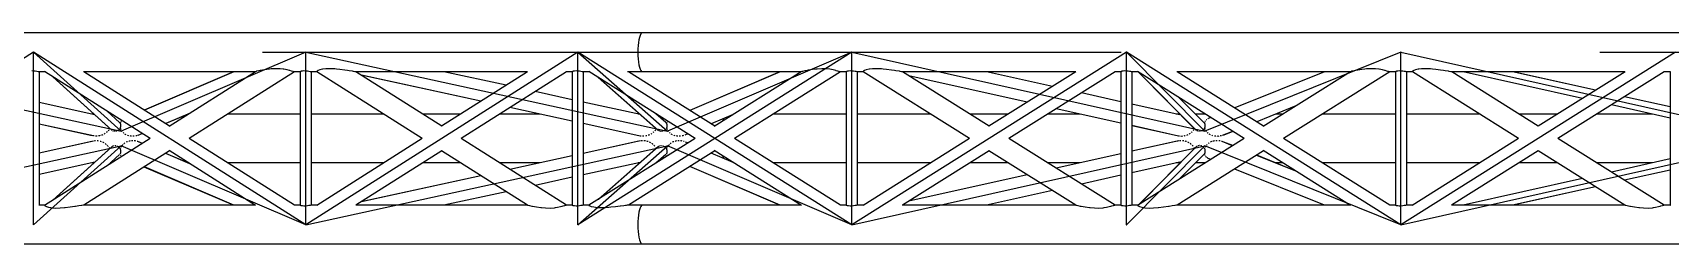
# Model space of a CAD drawing. Header units: millimetres. Extents: x 150209.93 to 150215.05, y 136675.65 to 136679.93.
# Drawn here: x 150210.3158 to 150210.6578, y 136677.7728 to 136677.8169 of the extents above; entities that cross this region are included whole.
import ezdxf

# ---------------------------------------------------------------- set-up
doc = ezdxf.new("R2010")
doc.units = ezdxf.units.MM
doc.header["$LTSCALE"] = 0.25
doc.linetypes.add('CENTER', pattern=[50.8, 31.75, -6.35, 6.35, -6.35])
doc.linetypes.add('XKITLINE00', pattern=[0])

# ---------------------------------------------------------------- blocks, each defined once
blk = doc.blocks.new('çatıı')
at = {"color": 8, "linetype": 'XKITLINE00'}
for p, q in [((7574.7, 10930.6), (6202.7, 10930.6)), ((7573, 10929.4), (7572.3, 10927.9)), ((7573, 10929.4), (7572.3, 10927.9)), ((7573.8, 10930.3), (7573, 10929.4)), ((7573.8, 10930.3), (7573, 10929.4)), ((7574.7, 10930.6), (7573.8, 10930.3)), ((7574.7, 10930.6), (7573.8, 10930.3)), ((9008.6, 10930.6), (7574.7, 10930.6)), ((7570, 10913.8), (7569.9, 10910.3)), ((7570.2, 10917.2), (7570, 10913.8)), ((7570.5, 10920.4), (7570.2, 10917.2)), ((7571, 10923.3), (7570.5, 10920.4)), ((7571.6, 10925.8), (7571, 10923.3)), ((7572.3, 10927.9), (7571.6, 10925.8)), ((7572.3, 10927.9), (7571.6, 10925.8)), ((7569.9, 10910.3), (7570, 10906.7)), ((7570, 10906.7), (7570.2, 10903.3)), ((7570.2, 10903.3), (7570.5, 10900.1)), ((7570.5, 10900.1), (7571, 10897.2)), ((7571, 10897.2), (7571.6, 10894.7)), ((7571.6, 10894.7), (7572.3, 10892.7)), ((7571.6, 10894.7), (7572.3, 10892.7)), ((6938.8, 10890.7), (6937.1, 10890.8)), ((6940.6, 10890.5), (6938.8, 10890.7)), ((6942.2, 10890.2), (6940.6, 10890.5)), ((6943.4, 10890), (6942.2, 10890.2)), ((6944.2, 10889.9), (6943.4, 10890)), ((6944.3, 10889.9), (6944.2, 10889.9)), ((6944.5, 10890), (6944.3, 10889.9)), ((6950.4, 10890), (6944.3, 10890)), ((6944.5, 10890), (6944.5, 10750.6)), ((6944.5, 10890), (6944.5, 10750.6)), ((7060.4, 10820.3), (6950.2, 10890.1)), ((7020.6, 10828.9), (6958.5, 10884.8)), ((7020.9, 10828.6), (6958.8, 10884.7)), ((7170.5, 10890), (6991, 10890)), ((7080.9, 10833.2), (6991.3, 10890)), ((7147.7, 10890), (7054.4, 10850)), ((7147.9, 10890), (7054.5, 10850)), ((7170.6, 10890), (7080.3, 10832.9)), ((7211.4, 10890), (7101.4, 10820.3)), ((7171.3, 10890.2), (7170.6, 10890)), ((7171.7, 10890.4), (7171.3, 10890.2)), ((7174.2, 10890.9), (7171.7, 10890.4)), ((7175.4, 10891.1), (7174.2, 10890.9)), ((7177.9, 10891.7), (7175.4, 10891.1)), ((7182.3, 10892.3), (7177.9, 10891.7)), ((7185.3, 10892.6), (7182.3, 10892.3)), ((7187, 10892.8), (7185.3, 10892.6)), ((7191.8, 10893.1), (7187, 10892.8)), ((7196.2, 10893), (7191.8, 10893.1)), ((7199.6, 10892.6), (7196.2, 10893)), ((7200.1, 10892.6), (7199.6, 10892.6)), ((7203.5, 10892), (7200.1, 10892.6)), ((7206.1, 10891.3), (7203.5, 10892)), ((7206.4, 10891.1), (7206.1, 10891.3)), ((7208.3, 10890.7), (7206.4, 10891.1)), ((7209.4, 10890.2), (7208.3, 10890.7)), ((7209.8, 10890.1), (7209.4, 10890.2)), ((7210.9, 10889.9), (7209.8, 10890.1)), ((7217.3, 10890), (7210.7, 10890)), ((7211.3, 10890), (7210.9, 10889.9)), ((7210.9, 10889.9), (7210.9, 10889.9)), ((7217.6, 10890.2), (7217.3, 10890)), ((7217.3, 10890.1), (7217.3, 10750.4)), ((7217.3, 10890), (7217.3, 10750.5)), ((7217.8, 10890.2), (7217.6, 10890.2)), ((7218.4, 10890.4), (7217.8, 10890.2)), ((7219.6, 10890.7), (7218.4, 10890.4)), ((7221.2, 10890.8), (7219.6, 10890.7)), ((7223, 10890.7), (7221.2, 10890.8)), ((7224.7, 10890.5), (7223, 10890.7)), ((7226.3, 10890.2), (7224.7, 10890.5)), ((7227.6, 10890), (7226.3, 10890.2)), ((7228.4, 10889.9), (7227.6, 10890)), ((7228.6, 10890), (7228.4, 10889.9)), ((7234.7, 10890), (7228.4, 10890)), ((7228.4, 10889.9), (7228.4, 10889.9)), ((7228.7, 10890), (7228.7, 10750.6)), ((7228.7, 10890), (7228.7, 10750.6)), ((7234.7, 10890.2), (7234.5, 10890.1)), ((7234.7, 10889.9), (7234.5, 10890.1)), ((7234.8, 10890.7), (7234.7, 10890.2)), ((7344.7, 10820.3), (7234.7, 10889.9)), ((7235.9, 10891.1), (7234.8, 10890.7)), ((7237.7, 10892), (7235.9, 10891.3)), ((7235.9, 10891.3), (7235.9, 10891.1)), ((7240.5, 10892.6), (7237.7, 10892)), ((7240.9, 10892.6), (7240.5, 10892.6)), ((7243.9, 10893), (7240.9, 10892.6)), ((7248.3, 10893.1), (7243.9, 10893)), ((7253.3, 10892.8), (7248.3, 10893.1)), ((7255.2, 10892.6), (7253.3, 10892.8)), ((7258.5, 10892.3), (7255.2, 10892.6)), ((7263.7, 10891.7), (7258.5, 10892.3)), ((7266.8, 10891.1), (7263.7, 10891.7)), ((7268.3, 10890.9), (7266.8, 10891.1)), ((7272, 10890.4), (7268.3, 10890.9)), ((7272.8, 10890.2), (7272, 10890.4)), ((7274.4, 10890), (7272.8, 10890.2)), ((7275.3, 10889.9), (7274.4, 10890)), ((7454.7, 10890), (7274.8, 10890)), ((7275.5, 10889.9), (7275.3, 10889.9)), ((7275.5, 10889.9), (7275.4, 10890)), ((7365.1, 10833.2), (7275.5, 10889.9)), ((7406, 10859.1), (7281, 10886.4)), ((7406, 10859.1), (7281.1, 10886.4)), ((7454.8, 10890), (7364.8, 10833)), ((7432.3, 10875.8), (7367.3, 10890)), ((7495.5, 10890), (7385.4, 10820.3)), ((7501.4, 10890), (7495.2, 10890)), ((7501.7, 10890.2), (7501.4, 10890)), ((7501.4, 10890.1), (7501.4, 10750.4)), ((7501.4, 10890), (7501.4, 10750.5)), ((7502, 10890.2), (7501.7, 10890.2)), ((7502.5, 10890.4), (7502, 10890.2)), ((7503.8, 10890.7), (7502.5, 10890.4)), ((7505.4, 10890.8), (7503.8, 10890.7)), ((7507.1, 10890.7), (7505.4, 10890.8)), ((7508.9, 10890.5), (7507.1, 10890.7)), ((7510.5, 10890.2), (7508.9, 10890.5)), ((7511.8, 10890), (7510.5, 10890.2)), ((7512.6, 10889.9), (7511.8, 10890)), ((7512.8, 10890), (7512.6, 10889.9)), ((7518.9, 10890), (7512.6, 10890)), ((7512.6, 10889.9), (7512.6, 10889.9)), ((7512.8, 10890), (7512.8, 10750.6)), ((7512.8, 10890), (7512.8, 10750.6)), ((7629.7, 10820.3), (7518.7, 10890.1)), ((7591.2, 10828.7), (7528.4, 10884)), ((7591.6, 10828.5), (7528.7, 10883.8)), ((7574.7, 10890), (7559.2, 10890)), ((7650.2, 10833.2), (7560, 10890)), ((7572.3, 10892.7), (7573, 10891.2)), ((7572.3, 10892.7), (7573, 10891.2)), ((7573, 10891.2), (7573.8, 10890.3)), ((7573, 10891.2), (7573.8, 10890.3)), ((7574.7, 10890), (7573.8, 10890.3)), ((7574.7, 10890), (7573.8, 10890.3)), ((7740.5, 10890), (7574.7, 10890)), ((7718.2, 10890), (7624.1, 10849.6)), ((7718.4, 10890), (7624.2, 10849.6)), ((7740.6, 10890), (7649.7, 10832.9)), ((7781.6, 10890), (7670.8, 10820.3)), ((7741.3, 10890.1), (7740.6, 10890)), ((7741.7, 10890.3), (7741.3, 10890.1)), ((7744.2, 10890.8), (7741.7, 10890.3)), ((7745.6, 10891), (7744.2, 10890.8)), ((7747.9, 10891.5), (7745.6, 10891)), ((7752.3, 10892.2), (7747.9, 10891.5)), ((7755.7, 10892.5), (7752.3, 10892.2)), ((7757.1, 10892.7), (7755.7, 10892.5)), ((7762, 10893), (7757.1, 10892.7)), ((7766.5, 10892.9), (7762, 10893)), ((7770.4, 10892.5), (7766.5, 10892.9)), ((7773.8, 10891.9), (7770.4, 10892.5)), ((7776.5, 10891.2), (7773.8, 10891.9)), ((7776.9, 10891), (7776.5, 10891.2)), ((7778.7, 10890.6), (7776.9, 10891)), ((7779.8, 10890.1), (7778.7, 10890.6)), ((7780.2, 10890.1), (7779.8, 10890.1)), ((7781.2, 10889.9), (7780.2, 10890.1)), ((7787.6, 10890), (7781, 10890)), ((7781.5, 10890), (7781.2, 10889.9)), ((7781.2, 10889.9), (7781.2, 10889.9)), ((7787.9, 10890.1), (7787.6, 10890)), ((7787.6, 10890.1), (7787.6, 10750.5)), ((7787.6, 10890), (7787.6, 10750.6)), ((7788.3, 10890.2), (7787.9, 10890.1)), ((7788.7, 10890.4), (7788.3, 10890.2)), ((7790, 10890.6), (7788.7, 10890.4)), ((7791.6, 10890.8), (7790, 10890.6)), ((7793.3, 10890.7), (7791.6, 10890.8)), ((7795.1, 10890.5), (7793.3, 10890.7)), ((7796.7, 10890.2), (7795.1, 10890.5)), ((7796.8, 10890.2), (7796.7, 10890.2)), ((7798, 10890.1), (7796.8, 10890.2)), ((7798.8, 10889.9), (7798, 10890.1)), ((7805.2, 10890), (7798.8, 10890)), ((7799, 10890), (7798.8, 10889.9)), ((7798.8, 10889.9), (7798.8, 10889.9)), ((7799, 10890), (7799, 10750.6)), ((7799, 10890), (7799, 10750.6)), ((7805.3, 10890.2), (7805.1, 10890.1)), ((7805.1, 10890.1), (7805.2, 10889.9)), ((7916.2, 10820.3), (7805.2, 10889.9)), ((7805.5, 10890.7), (7805.3, 10890.2)), ((7806.6, 10891.1), (7805.5, 10890.7)), ((7806.7, 10891.3), (7806.6, 10891.1)), ((7808.5, 10892), (7806.7, 10891.3)), ((7811.4, 10892.6), (7808.5, 10892)), ((7811.8, 10892.6), (7811.4, 10892.6)), ((7814.9, 10893), (7811.8, 10892.6)), ((7819.3, 10893.1), (7814.9, 10893)), ((7824.3, 10892.8), (7819.3, 10893.1)), ((7826.2, 10892.6), (7824.3, 10892.8)), ((7829.6, 10892.3), (7826.2, 10892.6)), ((7834.7, 10891.7), (7829.6, 10892.3)), ((7837.9, 10891.1), (7834.7, 10891.7)), ((7839.3, 10890.9), (7837.9, 10891.1)), ((7843, 10890.4), (7839.3, 10890.9)), ((7843.8, 10890.2), (7843, 10890.4)), ((7845.3, 10890), (7843.8, 10890.2)), ((7846.2, 10889.9), (7845.3, 10890)), ((8027.2, 10890), (7845.6, 10890)), ((7846.3, 10889.9), (7846.2, 10890)), ((7846.3, 10889.9), (7846.2, 10889.9)), ((7936.7, 10833.2), (7846.3, 10889.9)), ((7976.5, 10858.1), (7853, 10885.8)), ((7976.4, 10858.1), (7853, 10885.7)), ((8002.8, 10874.6), (7934.2, 10890)), ((8027.3, 10890), (7936.5, 10833)), ((8068.3, 10890), (7957.3, 10820.3)), ((8074.4, 10890), (8068.1, 10890)), ((8074.4, 10890.1), (8074.4, 10750.5)), ((8074.7, 10890.1), (8074.4, 10890)), ((8074.4, 10890), (8074.4, 10750.6)), ((8075.1, 10890.2), (8074.7, 10890.1)), ((8075.5, 10890.4), (8075.1, 10890.2)), ((8076.8, 10890.6), (8075.5, 10890.4)), ((8078.4, 10890.8), (8076.8, 10890.6)), ((8080.1, 10890.7), (8078.4, 10890.8)), ((8081.9, 10890.5), (8080.1, 10890.7)), ((8083.5, 10890.2), (8081.9, 10890.5)), ((8083.6, 10890.2), (8083.5, 10890.2)), ((8084.8, 10890.1), (8083.6, 10890.2)), ((8085.6, 10889.9), (8084.8, 10890.1)), ((8091.9, 10890), (8085.6, 10890)), ((8085.8, 10890), (8085.6, 10889.9)), ((8085.6, 10889.9), (8085.6, 10889.9)), ((8085.8, 10890), (8085.8, 10750.6)), ((8085.8, 10890), (8085.8, 10750.6)), ((8203, 10820.3), (8091.6, 10890.1)), ((8093, 10889.3), (8152.4, 10829.5)), ((8093.1, 10889.3), (8153.2, 10828.7)), ((8314, 10890), (8132.8, 10890)), ((8223.5, 10833.2), (8133.1, 10890)), ((8287.2, 10890), (8193.3, 10852.2)), ((8314.1, 10890), (8223, 10832.9)), ((8355.2, 10890), (8244.1, 10820.3)), ((8314.9, 10890.2), (8314.1, 10890)), ((8315.3, 10890.4), (8314.9, 10890.2)), ((8318, 10890.9), (8315.3, 10890.4)), ((8319.2, 10891.1), (8318, 10890.9)), ((8321.8, 10891.7), (8319.2, 10891.1)), ((8326.2, 10892.3), (8321.8, 10891.7)), ((8329.3, 10892.6), (8326.2, 10892.3)), ((8331, 10892.8), (8329.3, 10892.6)), ((8335.9, 10893.1), (8331, 10892.8)), ((8340.4, 10893), (8335.9, 10893.1)), ((8343.7, 10892.6), (8340.4, 10893)), ((8344.2, 10892.6), (8343.7, 10892.6)), ((8347.6, 10892), (8344.2, 10892.6)), ((8350.2, 10891.3), (8347.6, 10892)), ((8350.4, 10891.1), (8350.2, 10891.3)), ((8352.3, 10890.7), (8350.4, 10891.1)), ((8353.3, 10890.2), (8352.3, 10890.7)), ((8353.8, 10890.1), (8353.3, 10890.2)), ((8354.8, 10889.9), (8353.8, 10890.1)), ((8361.2, 10890), (8354.6, 10890)), ((8355.1, 10890), (8354.8, 10889.9)), ((8354.8, 10889.9), (8354.8, 10889.9)), ((8361.2, 10890.1), (8361.2, 10750.5)), ((8361.5, 10890.1), (8361.2, 10890)), ((8361.2, 10890), (8361.2, 10750.6)), ((8361.9, 10890.2), (8361.5, 10890.1)), ((8362.3, 10890.4), (8361.9, 10890.2)), ((8363.6, 10890.6), (8362.3, 10890.4)), ((8365.2, 10890.8), (8363.6, 10890.6)), ((8366.9, 10890.7), (8365.2, 10890.8)), ((8368.7, 10890.5), (8366.9, 10890.7)), ((8370.3, 10890.2), (8368.7, 10890.5)), ((8370.4, 10890.2), (8370.3, 10890.2)), ((8371.5, 10890.1), (8370.4, 10890.2)), ((8372.4, 10889.9), (8371.5, 10890.1)), ((8378.8, 10890), (8372.4, 10890)), ((8372.6, 10890), (8372.4, 10889.9)), ((8372.4, 10889.9), (8372.4, 10889.9)), ((8372.6, 10890), (8372.6, 10750.6)), ((8372.6, 10890), (8372.6, 10750.6)), ((8378.9, 10890.2), (8378.7, 10890.1)), ((8378.7, 10890.1), (8378.8, 10889.9)), ((8489.8, 10820.3), (8378.8, 10889.9)), ((8379.1, 10890.7), (8378.9, 10890.2)), ((8380.2, 10891.1), (8379.1, 10890.7)), ((8380.3, 10891.3), (8380.2, 10891.1)), ((8382.1, 10892), (8380.3, 10891.3)), ((8385, 10892.6), (8382.1, 10892)), ((8385.4, 10892.6), (8385, 10892.6)), ((8388.5, 10893), (8385.4, 10892.6)), ((8392.8, 10893.1), (8388.5, 10893)), ((8397.9, 10892.8), (8392.8, 10893.1)), ((8399.8, 10892.6), (8397.9, 10892.8)), ((8403.2, 10892.3), (8399.8, 10892.6)), ((8408.3, 10891.7), (8403.2, 10892.3)), ((8411.4, 10891.1), (8408.3, 10891.7)), ((8412.9, 10890.9), (8411.4, 10891.1)), ((8416.6, 10890.4), (8412.9, 10890.9)), ((8417.3, 10890.2), (8416.6, 10890.4)), ((8418.9, 10890), (8417.3, 10890.2)), ((8419.8, 10889.9), (8418.9, 10890)), ((8600.8, 10890), (8419.2, 10890)), ((8419.9, 10889.9), (8419.8, 10890)), ((8419.9, 10889.9), (8419.8, 10889.9)), ((8510.3, 10833.2), (8419.9, 10889.9)), ((8556.4, 10862.1), (8431.7, 10890)), ((8570, 10870.6), (8483.5, 10890)), ((8570, 10870.6), (8483.6, 10890)), ((8600.9, 10890), (8510.1, 10833)), ((8641.9, 10890), (8530.9, 10820.3)), ((8648, 10890), (8641.7, 10890)), ((8648, 10890.1), (8648, 10750.5)), ((8648.3, 10890.1), (8648, 10890)), ((8648, 10890), (8648, 10750.6)), ((7501.4, 10860.7), (7462.6, 10869.2)), ((8074.4, 10858.6), (8033.1, 10867.8)), ((8135.4, 10862.7), (8161.6, 10836.3)), ((8648, 10853.2), (8600.3, 10863.9)), ((8648, 10853.2), (8600.3, 10863.9)), ((7002.6, 10845), (6944.5, 10857.8)), ((7001.9, 10845.7), (6999.8, 10845.7)), ((7028.4, 10837.1), (7015.5, 10848.8)), ((7020.4, 10845.7), (7018.9, 10845.7)), ((7102.3, 10846.8), (7076.8, 10835.9)), ((7101.9, 10846.5), (7076.8, 10835.8)), ((7100.5, 10845.7), (7099.9, 10845.7)), ((7217.3, 10845.7), (7141.5, 10845.7)), ((7304.6, 10845.7), (7228.7, 10845.7)), ((7384.8, 10845.7), (7345.3, 10845.7)), ((7467.6, 10845.7), (7425.5, 10845.7)), ((7501.4, 10838.3), (7436.3, 10852.5)), ((7501.4, 10838.3), (7436.3, 10852.5)), ((7572.5, 10845.2), (7512.8, 10858.2)), ((7571.9, 10845.7), (7570.2, 10845.7)), ((7599, 10837), (7588.8, 10846)), ((7589.3, 10845.7), (7589.2, 10845.7)), ((7669.3, 10845.2), (7646.6, 10835.5)), ((7787.6, 10845.7), (7711.2, 10845.7)), ((7875.7, 10845.7), (7799, 10845.7)), ((7956.7, 10845.7), (7916.8, 10845.7)), ((8031.9, 10845.7), (7997.8, 10845.7)), ((8074.4, 10836.2), (8006.7, 10851.3)), ((8074.4, 10836.2), (8006.8, 10851.3)), ((8137.5, 10844.5), (8085.8, 10856)), ((8136.3, 10845.7), (8132.2, 10845.7)), ((8162.5, 10845.7), (8152.3, 10845.7)), ((8257.2, 10854.3), (8216.2, 10837.8)), ((8257, 10854.2), (8216.2, 10837.8)), ((8243.4, 10845.7), (8235.8, 10845.7)), ((8361.2, 10845.7), (8284.6, 10845.7)), ((8449.3, 10845.7), (8372.6, 10845.7)), ((8530.3, 10845.7), (8490.4, 10845.7)), ((8629.7, 10845.7), (8571.4, 10845.7)), ((8648, 10841.6), (8586.7, 10855.3)), ((7001.3, 10823), (6944.5, 10835.4)), ((6999.9, 10823.2), (6944.5, 10835.4)), ((7015.3, 10827), (7014.7, 10826.5)), ((7015.7, 10827.5), (7015.3, 10827)), ((7017.2, 10829), (7016.7, 10828.4)), ((7017.5, 10829.5), (7017.2, 10829)), ((7018.4, 10830.8), (7018.3, 10830.6)), ((7020.8, 10828.8), (7020.6, 10828.9)), ((7022, 10828.1), (7021.5, 10828.4)), ((7022.3, 10828), (7022, 10828.1)), ((7023.7, 10827.8), (7023.1, 10827.9)), ((7023.9, 10827.8), (7023.7, 10827.8)), ((7025.4, 10828.1), (7024.8, 10828)), ((7025.7, 10828.2), (7025.4, 10828.1)), ((7027, 10828.8), (7026.5, 10828.5)), ((7027.2, 10829), (7027, 10828.8)), ((7028.4, 10830), (7027.9, 10829.6)), ((7028.4, 10837.1), (7028.6, 10836.9)), ((7028.5, 10830.2), (7028.4, 10830.1)), ((7028.4, 10830.1), (7028.4, 10830)), ((7028.6, 10836.9), (7028.7, 10836.7)), ((7029.2, 10831.2), (7029, 10830.9)), ((7029.1, 10836.4), (7029.2, 10836.2)), ((7029.3, 10836.7), (7029.2, 10836.3)), ((7029.2, 10836.2), (7029.2, 10836.1)), ((7029.2, 10836.1), (7029.3, 10835.7)), ((7029.3, 10831.5), (7029.2, 10831.2)), ((7029.2, 10831.3), (7029.2, 10831.3)), ((7029.4, 10836.8), (7029.3, 10836.7)), ((7029.3, 10835.7), (7029.4, 10835.5)), ((7029.4, 10832), (7029.3, 10831.6)), ((7029.3, 10831.8), (7029.3, 10831.5)), ((7029.5, 10837.1), (7029.4, 10836.8)), ((7029.4, 10835.5), (7029.5, 10835.3)), ((7029.5, 10833.4), (7029.4, 10832.7)), ((7029.5, 10833.1), (7029.4, 10832.6)), ((7029.4, 10832.4), (7029.4, 10832)), ((7029.5, 10835.3), (7029.5, 10835.1)), ((7029.5, 10835.1), (7029.5, 10835)), ((7029.5, 10835), (7029.5, 10834.4)), ((7029.5, 10834.7), (7029.6, 10833.8)), ((7029.6, 10833.8), (7029.5, 10833.5)), ((7029.5, 10833.6), (7029.5, 10833.4)), ((7029.5, 10830.7), (7029.7, 10830.2)), ((7029.7, 10830.2), (7029.8, 10830)), ((7029.8, 10830), (7030, 10829.6)), ((7030.1, 10838.5), (7029.9, 10838)), ((7030.5, 10838.8), (7030.1, 10838.5)), ((7030.6, 10828.6), (7030.9, 10828)), ((7030.9, 10828), (7031.3, 10827.6)), ((7032.2, 10826.6), (7032.6, 10826.2)), ((7032.6, 10826.2), (7032.6, 10826.1)), ((7033.2, 10825.7), (7032.6, 10826.1)), ((7572.4, 10822.8), (7512.8, 10835.8)), ((7571, 10823.1), (7512.8, 10835.8)), ((7586.3, 10826.9), (7585.7, 10826.4)), ((7586.7, 10827.4), (7586.3, 10826.9)), ((7588.2, 10828.9), (7587.7, 10828.4)), ((7588.5, 10829.4), (7588.2, 10828.9)), ((7591.4, 10828.6), (7591.2, 10828.7)), ((7592.7, 10827.9), (7592.1, 10828.2)), ((7592.9, 10827.9), (7592.7, 10827.9)), ((7594.3, 10827.7), (7593.7, 10827.8)), ((7594.6, 10827.7), (7594.3, 10827.7)), ((7596.1, 10827.9), (7595.4, 10827.8)), ((7596.3, 10828), (7596.1, 10827.9)), ((7597.7, 10828.7), (7597.1, 10828.4)), ((7597.8, 10828.9), (7597.7, 10828.7)), ((7599, 10829.9), (7598.5, 10829.5)), ((7599, 10837), (7599.2, 10836.8)), ((7599.1, 10830.1), (7599, 10830)), ((7599, 10830), (7599, 10829.9)), ((7599.2, 10836.8), (7599.4, 10836.6)), ((7599.8, 10831.1), (7599.6, 10830.8)), ((7599.7, 10836.3), (7599.8, 10836.1)), ((7599.7, 10836.3), (7599.7, 10836.3)), ((7599.9, 10836.7), (7599.8, 10836.2)), ((7599.8, 10836.1), (7599.8, 10836)), ((7599.8, 10836), (7599.9, 10835.6)), ((7599.9, 10831.4), (7599.8, 10831.1)), ((7600, 10836.8), (7599.9, 10836.7)), ((7599.9, 10835.6), (7600, 10835.4)), ((7600, 10831.9), (7599.9, 10831.5)), ((7599.9, 10831.7), (7599.9, 10831.4)), ((7600.1, 10837.1), (7600, 10836.8)), ((7600, 10835.4), (7600.1, 10835.2)), ((7600.1, 10833.3), (7600, 10832.6)), ((7600.1, 10832.5), (7600, 10831.9)), ((7600.1, 10835.2), (7600.1, 10835)), ((7600.1, 10835), (7600.1, 10834.8)), ((7600.1, 10834.8), (7600.1, 10834.3)), ((7600.1, 10834.6), (7600.2, 10833.7)), ((7600.2, 10833.7), (7600.1, 10833.3)), ((7600.1, 10833.5), (7600.1, 10833.3)), ((7600.1, 10833.3), (7600.1, 10833.3)), ((7600.1, 10833), (7600.1, 10832.6)), ((7600.1, 10830.7), (7600.3, 10830.2)), ((7600.3, 10830.2), (7600.4, 10830)), ((7600.4, 10830), (7600.6, 10829.6)), ((7600.8, 10838.5), (7600.5, 10838)), ((7600.8, 10838.5), (7600.8, 10838.5)), ((7601.2, 10828.6), (7601.5, 10828)), ((7601.5, 10828), (7601.9, 10827.6)), ((7602.8, 10826.6), (7603.2, 10826.2)), ((7603.2, 10826.2), (7603.2, 10826.1)), ((7603.8, 10825.7), (7603.2, 10826.1)), ((7659.1, 10840.8), (7658.5, 10838.4)), ((7659.1, 10840.8), (7658.5, 10838.4)), ((8134.7, 10822.7), (8085.8, 10833.7)), ((8133.3, 10823), (8085.8, 10833.6)), ((8148.4, 10826.8), (8147.8, 10826.4)), ((8148.9, 10827.3), (8148.4, 10826.8)), ((8150.3, 10828.9), (8149.8, 10828.4)), ((8150.6, 10829.4), (8150.3, 10828.9)), ((8151.3, 10830.6), (8151.3, 10830.5)), ((8153.4, 10828.6), (8153.2, 10828.7)), ((8154.7, 10827.9), (8154.1, 10828.2)), ((8154.9, 10827.9), (8154.7, 10827.9)), ((8156.4, 10827.7), (8155.7, 10827.8)), ((8156.6, 10827.7), (8156.4, 10827.7)), ((8158.1, 10827.9), (8157.5, 10827.8)), ((8158.3, 10828), (8158.1, 10827.9)), ((8159.7, 10828.7), (8159.1, 10828.4)), ((8159.9, 10828.9), (8159.7, 10828.7)), ((8161, 10829.9), (8160.5, 10829.5)), ((8161.2, 10830.1), (8161, 10829.9)), ((8161, 10829.9), (8161, 10829.9)), ((8161.6, 10836.8), (8161.5, 10836.6)), ((8161.5, 10836.6), (8161.5, 10836.4)), ((8161.8, 10837.1), (8161.6, 10836.8)), ((8161.6, 10836.3), (8161.6, 10836.2)), ((8161.6, 10836.2), (8161.7, 10836.1)), ((8161.8, 10831.5), (8161.6, 10830.8)), ((8161.8, 10831.2), (8161.6, 10830.8)), ((8161.7, 10836.1), (8161.8, 10835.7)), ((8161.8, 10835.7), (8161.9, 10835.5)), ((8161.9, 10831.7), (8161.8, 10831.5)), ((8161.9, 10835.5), (8162, 10835.3)), ((8162, 10832), (8161.9, 10831.6)), ((8161.9, 10830.7), (8162.1, 10830.1)), ((8162, 10835.3), (8162, 10835.1)), ((8162, 10835.1), (8162, 10834.9)), ((8162, 10834.9), (8162, 10834.3)), ((8162.1, 10833.4), (8162, 10832.7)), ((8162, 10833), (8162, 10832.6)), ((8162, 10832.5), (8162, 10832)), ((8162.1, 10834.3), (8162.1, 10833.8)), ((8162.1, 10833.8), (8162.1, 10833.6)), ((8162.1, 10833.6), (8162.1, 10833.4)), ((8162.1, 10830.1), (8162.2, 10829.9)), ((8162.4, 10838.4), (8162.2, 10838)), ((8162.2, 10829.9), (8162.4, 10829.6)), ((8162.8, 10838.8), (8162.4, 10838.4)), ((8163, 10828.5), (8163.3, 10828)), ((8163.3, 10828), (8163.7, 10827.5)), ((8163.8, 10839.9), (8163.5, 10839.6)), ((8163.5, 10839.6), (8163.5, 10839.6)), ((8164.3, 10840.2), (8163.8, 10839.9)), ((8164.6, 10826.5), (8165, 10826.1)), ((8165, 10826.1), (8165.1, 10826.1)), ((8165.6, 10825.7), (8165.1, 10826.1)), ((8165.7, 10841), (8165.2, 10840.8)), ((8168.2, 10842.1), (8165.7, 10841)), ((8191.1, 10827.7), (8180.3, 10823.4)), ((8191.2, 10827.7), (8181.8, 10823.9)), ((7001.4, 10817.6), (6944.5, 10805.1)), ((6999.7, 10817.3), (6944.5, 10805.1)), ((7060.4, 10820.3), (6950.3, 10750.5)), ((7020.6, 10811.7), (6958.5, 10755.7)), ((7020.9, 10811.9), (6958.8, 10755.9)), ((7000.1, 10817.3), (6999.7, 10817.3)), ((7002.1, 10822.9), (7001.3, 10823)), ((7002.8, 10817.8), (7002.1, 10817.6)), ((7003.6, 10817.8), (7002.8, 10817.8)), ((7004.4, 10822.7), (7003.6, 10822.8)), ((7005.2, 10822.8), (7004.4, 10822.7)), ((7006, 10817.7), (7005.2, 10817.7)), ((7006.7, 10817.6), (7006, 10817.7)), ((7007.5, 10823.1), (7006.7, 10823)), ((7008.2, 10823.3), (7007.5, 10823.1)), ((7009, 10817.1), (7008.2, 10817.3)), ((7009.7, 10816.9), (7009, 10817.1)), ((7010.4, 10823.9), (7009.7, 10823.7)), ((7011.1, 10824.2), (7010.4, 10823.9)), ((7011.8, 10816), (7011.1, 10816.3)), ((7012.4, 10815.7), (7011.8, 10816)), ((7013, 10825.2), (7012.4, 10824.9)), ((7013.6, 10825.7), (7013, 10825.2)), ((7014.2, 10814.5), (7013.6, 10814.9)), ((7014.2, 10814.5), (7014.5, 10814.2)), ((7014.7, 10814), (7014.5, 10814.2)), ((7016.3, 10812.6), (7015.7, 10813.1)), ((7016.3, 10812.6), (7016.7, 10812.1)), ((7017.5, 10811), (7017.9, 10810.5)), ((7017.9, 10810.5), (7018, 10810.4)), ((7018, 10810.4), (7018.3, 10810)), ((7021.5, 10812.2), (7020.9, 10811.9)), ((7022.5, 10812.6), (7022.3, 10812.5)), ((7023.1, 10812.6), (7022.5, 10812.6)), ((7024.2, 10812.7), (7023.9, 10812.7)), ((7024.8, 10812.6), (7024.2, 10812.7)), ((7025.9, 10812.3), (7025.7, 10812.4)), ((7026.5, 10812), (7025.9, 10812.3)), ((7027.4, 10811.4), (7027.2, 10811.6)), ((7027.4, 10811.4), (7027.9, 10811)), ((7028.7, 10810.2), (7028.5, 10810.3)), ((7028.7, 10810.2), (7029, 10809.6)), ((7029.5, 10809.8), (7029.2, 10809.3)), ((7029.2, 10809.3), (7029.2, 10809.2)), ((7029.2, 10809.3), (7029.3, 10809)), ((7029.3, 10809), (7029.4, 10808.6)), ((7030.2, 10811.5), (7030, 10810.9)), ((7030.6, 10812), (7030.2, 10811.5)), ((7031.7, 10813.5), (7031.3, 10813)), ((7032.2, 10813.9), (7031.7, 10813.5)), ((7033.6, 10815.3), (7033.2, 10814.8)), ((7034.2, 10815.6), (7033.6, 10815.3)), ((7034.8, 10824.5), (7034.2, 10824.9)), ((7035.4, 10824.2), (7034.8, 10824.5)), ((7036, 10816.7), (7035.4, 10816.3)), ((7036.7, 10816.9), (7036, 10816.7)), ((7037.3, 10823.4), (7036.7, 10823.7)), ((7038.1, 10823.2), (7037.3, 10823.4)), ((7038.7, 10817.6), (7038.1, 10817.3)), ((7039.5, 10817.7), (7038.7, 10817.6)), ((7040.2, 10822.7), (7039.5, 10822.9)), ((7041, 10822.7), (7040.2, 10822.7)), ((7041.7, 10817.9), (7041, 10817.8)), ((7042.5, 10817.9), (7041.7, 10817.9)), ((7043.3, 10822.6), (7042.5, 10822.6)), ((7044, 10822.7), (7043.3, 10822.6)), ((7044.8, 10817.8), (7044, 10817.8)), ((7045.6, 10817.6), (7044.8, 10817.8)), ((7046.3, 10823), (7045.6, 10822.9)), ((7047.1, 10823.3), (7046.3, 10823)), ((7047.8, 10817.1), (7047.1, 10817.3)), ((7052.4, 10825.4), (7047.8, 10823.4)), ((7052.4, 10815.1), (7047.8, 10817.1)), ((7049.3, 10824), (7048.5, 10823.8)), ((7052.4, 10815.2), (7049.2, 10816.6)), ((7052.4, 10825.4), (7049.3, 10824)), ((7211.4, 10750.6), (7101.4, 10820.3)), ((7344.7, 10820.3), (7234.6, 10750.5)), ((7495.4, 10750.6), (7385.4, 10820.3)), ((7572.6, 10817.8), (7512.8, 10804.7)), ((7570.9, 10817.4), (7512.8, 10804.8)), ((7629.7, 10820.3), (7518.8, 10750.6)), ((7591.2, 10811.8), (7528.4, 10756.6)), ((7591.6, 10812.1), (7528.7, 10756.8)), ((7571.3, 10817.5), (7570.9, 10817.4)), ((7573.2, 10822.8), (7572.4, 10822.8)), ((7574, 10817.9), (7573.2, 10817.8)), ((7574.8, 10817.9), (7574, 10817.9)), ((7575.5, 10822.6), (7574.8, 10822.6)), ((7576.3, 10822.7), (7575.5, 10822.6)), ((7577.1, 10817.9), (7576.3, 10817.9)), ((7577.8, 10817.7), (7577.1, 10817.9)), ((7578.6, 10822.9), (7577.8, 10822.8)), ((7579.3, 10823.1), (7578.6, 10822.9)), ((7580.1, 10817.3), (7579.3, 10817.4)), ((7580.8, 10817), (7580.1, 10817.3)), ((7581.5, 10823.8), (7580.8, 10823.6)), ((7582.1, 10824.1), (7581.5, 10823.8)), ((7582.8, 10816.1), (7582.1, 10816.4)), ((7583.4, 10815.8), (7582.8, 10816.1)), ((7584.1, 10825.1), (7583.4, 10824.8)), ((7584.6, 10825.6), (7584.1, 10825.1)), ((7585.2, 10814.6), (7584.6, 10815)), ((7585.2, 10814.6), (7585.4, 10814.3)), ((7585.7, 10814.1), (7585.4, 10814.3)), ((7587.3, 10812.7), (7586.7, 10813.2)), ((7587.3, 10812.7), (7587.7, 10812.2)), ((7588.5, 10811.1), (7588.9, 10810.6)), ((7588.9, 10810.6), (7588.9, 10810.5)), ((7588.9, 10810.5), (7589.2, 10810.1)), ((7592.1, 10812.3), (7591.6, 10812.1)), ((7593.1, 10812.7), (7592.9, 10812.6)), ((7593.7, 10812.8), (7593.1, 10812.7)), ((7594.8, 10812.9), (7594.6, 10812.8)), ((7595.4, 10812.7), (7594.8, 10812.9)), ((7596.5, 10812.5), (7596.3, 10812.5)), ((7597.1, 10812.1), (7596.5, 10812.5)), ((7598.1, 10811.6), (7597.8, 10811.7)), ((7598.1, 10811.6), (7598.5, 10811.1)), ((7599.3, 10810.3), (7599.1, 10810.5)), ((7599.3, 10810.3), (7599.6, 10809.7)), ((7599.8, 10809.4), (7599.9, 10809.2)), ((7600.1, 10809.8), (7599.9, 10809.3)), ((7599.9, 10809.2), (7600, 10808.7)), ((7599.9, 10808.9), (7600, 10808.6)), ((7600.8, 10811.5), (7600.6, 10810.9)), ((7601.2, 10812), (7600.8, 10811.5)), ((7602.3, 10813.5), (7601.9, 10813)), ((7602.8, 10813.9), (7602.3, 10813.5)), ((7604.2, 10815.3), (7603.8, 10814.8)), ((7604.8, 10815.6), (7604.2, 10815.3)), ((7605.4, 10824.5), (7604.8, 10824.9)), ((7606, 10824.2), (7605.4, 10824.5)), ((7606.6, 10816.7), (7606, 10816.3)), ((7607.3, 10816.9), (7606.6, 10816.7)), ((7607.9, 10823.4), (7607.3, 10823.7)), ((7608.7, 10823.2), (7607.9, 10823.4)), ((7609.3, 10817.6), (7608.7, 10817.3)), ((7610.1, 10817.7), (7609.3, 10817.6)), ((7610.8, 10822.7), (7610.1, 10822.9)), ((7611.6, 10822.7), (7610.8, 10822.7)), ((7612.3, 10818), (7611.6, 10817.9)), ((7613.1, 10817.9), (7612.3, 10818)), ((7613.9, 10822.6), (7613.1, 10822.6)), ((7614.6, 10822.7), (7613.9, 10822.6)), ((7615.4, 10817.8), (7614.6, 10817.8)), ((7616.2, 10817.6), (7615.4, 10817.8)), ((7616.9, 10823), (7616.2, 10822.9)), ((7617.7, 10823.3), (7616.9, 10823)), ((7618.4, 10817.1), (7617.7, 10817.3)), ((7619.8, 10824), (7619.1, 10823.7)), ((7622.2, 10825), (7619.8, 10824)), ((7622.2, 10815.6), (7619.8, 10816.6)), ((7781.6, 10750.6), (7670.8, 10820.3)), ((7916.2, 10820.3), (7805.1, 10750.5)), ((8068.3, 10750.6), (7957.3, 10820.3)), ((8134.9, 10817.9), (8085.8, 10806.9)), ((8133.2, 10817.5), (8085.8, 10806.9)), ((8203, 10820.3), (8091.8, 10750.5)), ((8152.3, 10811), (8093, 10751.2)), ((8153.2, 10811.9), (8093.1, 10751.3)), ((8133.7, 10817.6), (8133.2, 10817.5)), ((8135.5, 10822.7), (8134.7, 10822.7)), ((8136.3, 10818), (8135.5, 10817.9)), ((8137, 10818), (8136.3, 10818)), ((8137.8, 10822.5), (8137, 10822.6)), ((8138.6, 10822.6), (8137.8, 10822.5)), ((8139.3, 10817.9), (8138.6, 10817.9)), ((8140.1, 10817.8), (8139.3, 10817.9)), ((8140.9, 10822.9), (8140.1, 10822.8)), ((8141.6, 10823.1), (8140.9, 10822.9)), ((8142.3, 10817.3), (8141.6, 10817.5)), ((8143, 10817), (8142.3, 10817.3)), ((8143.7, 10823.7), (8143, 10823.5)), ((8144.3, 10824.1), (8143.7, 10823.7)), ((8145, 10816.2), (8144.3, 10816.5)), ((8145.6, 10815.8), (8145, 10816.2)), ((8146.2, 10825.1), (8145.6, 10824.8)), ((8146.7, 10825.5), (8146.2, 10825.1)), ((8147.3, 10814.6), (8146.7, 10815)), ((8147.3, 10814.6), (8147.5, 10814.4)), ((8147.8, 10814.1), (8147.5, 10814.4)), ((8149.4, 10812.7), (8148.9, 10813.2)), ((8149.4, 10812.7), (8149.8, 10812.2)), ((8150.6, 10811.1), (8151, 10810.6)), ((8151, 10810.6), (8151.3, 10810)), ((8152.6, 10811.2), (8152.3, 10811)), ((8153.6, 10812.1), (8153.4, 10812)), ((8154.1, 10812.3), (8153.6, 10812.1)), ((8155.1, 10812.7), (8154.9, 10812.7)), ((8155.7, 10812.8), (8155.1, 10812.7)), ((8156.8, 10812.9), (8156.6, 10812.9)), ((8157.5, 10812.7), (8156.8, 10812.9)), ((8158.6, 10812.5), (8158.3, 10812.5)), ((8159.1, 10812.1), (8158.6, 10812.5)), ((8160.1, 10811.6), (8159.9, 10811.7)), ((8160.1, 10811.6), (8160.5, 10811.1)), ((8161.3, 10810.3), (8161.2, 10810.5)), ((8161.3, 10810.3), (8161.6, 10809.7)), ((8161.6, 10809.8), (8161.9, 10809.1)), ((8161.9, 10809.9), (8161.7, 10809.6)), ((8161.9, 10809.1), (8161.9, 10808.7)), ((8161.9, 10808.8), (8161.9, 10808.5)), ((8162.6, 10811.5), (8162.4, 10811)), ((8163, 10812), (8162.6, 10811.5)), ((8164.1, 10813.6), (8163.7, 10813.1)), ((8164.6, 10814), (8164.1, 10813.6)), ((8166.1, 10815.3), (8165.6, 10814.9)), ((8166.7, 10815.7), (8166.1, 10815.3)), ((8167.2, 10824.5), (8166.7, 10824.9)), ((8167.9, 10824.2), (8167.2, 10824.5)), ((8168.5, 10816.7), (8167.9, 10816.4)), ((8169.2, 10817), (8168.5, 10816.7)), ((8169.8, 10823.3), (8169.2, 10823.6)), ((8170.5, 10823.1), (8169.8, 10823.3)), ((8171.2, 10817.6), (8170.5, 10817.4)), ((8172, 10817.7), (8171.2, 10817.6)), ((8172.7, 10822.6), (8172, 10822.8)), ((8173.5, 10822.6), (8172.7, 10822.6)), ((8174.2, 10818), (8173.5, 10817.9)), ((8175, 10818), (8174.2, 10818)), ((8175.8, 10822.5), (8175, 10822.6)), ((8176.6, 10822.6), (8175.8, 10822.5)), ((8177.3, 10817.9), (8176.6, 10817.9)), ((8178.1, 10817.7), (8177.3, 10817.9)), ((8178.9, 10823), (8178.1, 10822.9)), ((8179.6, 10823.2), (8178.9, 10823)), ((8180.3, 10817.2), (8179.6, 10817.3)), ((8191.1, 10812.8), (8180.3, 10817.2)), ((8181.8, 10823.9), (8181.3, 10823.7)), ((8191.2, 10812.9), (8181.8, 10816.6)), ((8355.2, 10750.6), (8244.1, 10820.3)), ((8489.8, 10820.3), (8378.6, 10750.5)), ((8641.9, 10750.6), (8530.9, 10820.3)), ((7002.6, 10795.5), (6944.5, 10782.7)), ((7080.9, 10807.3), (6991.3, 10750.6)), ((7001.9, 10794.9), (6999.8, 10794.9)), ((7028.4, 10803.5), (7015.5, 10791.8)), ((7020.4, 10794.9), (7018.9, 10794.9)), ((7029.2, 10804.3), (7029.1, 10804.2)), ((7029.3, 10804.4), (7029.2, 10804.3)), ((7029.3, 10808.8), (7029.4, 10808.5)), ((7029.4, 10805), (7029.3, 10804.8)), ((7029.3, 10804.8), (7029.3, 10804.4)), ((7029.4, 10808.5), (7029.4, 10807.8)), ((7029.4, 10808.3), (7029.4, 10808.1)), ((7029.4, 10807.9), (7029.5, 10807.2)), ((7029.5, 10805.4), (7029.4, 10805.2)), ((7029.4, 10805.2), (7029.4, 10805)), ((7029.5, 10807.2), (7029.5, 10806.8)), ((7029.5, 10806.9), (7029.5, 10806.7)), ((7029.5, 10806.7), (7029.5, 10806.2)), ((7029.5, 10806.2), (7029.5, 10805.8)), ((7029.5, 10805.6), (7029.5, 10805.6)), ((7029.5, 10805.6), (7029.5, 10805.4)), ((7029.5, 10803.4), (7029.6, 10803)), ((7029.6, 10803), (7029.9, 10802.5)), ((7030.5, 10801.7), (7030.7, 10801.4)), ((7102.3, 10793.8), (7076.8, 10804.7)), ((7101.9, 10794), (7076.8, 10804.7)), ((7170.7, 10750.4), (7080.3, 10807.7)), ((7100.5, 10794.9), (7099.9, 10794.9)), ((7217.3, 10794.9), (7141.5, 10794.9)), ((7304.6, 10794.9), (7228.7, 10794.9)), ((7365.1, 10807.4), (7275.4, 10750.6)), ((7384.8, 10794.9), (7345.3, 10794.9)), ((7454.6, 10750.6), (7364.8, 10807.5)), ((7467.6, 10794.9), (7425.5, 10794.9)), ((7501.4, 10802.3), (7436.3, 10788)), ((7501.4, 10802.2), (7436.3, 10788)), ((7572.5, 10795.4), (7512.8, 10782.4)), ((7650.2, 10807.3), (7560, 10750.6)), ((7571.9, 10794.9), (7570.2, 10794.9)), ((7599, 10803.6), (7588.8, 10794.6)), ((7589.3, 10794.9), (7589.2, 10794.9)), ((7599.8, 10804.4), (7599.7, 10804.3)), ((7599.9, 10804.5), (7599.8, 10804.4)), ((7600, 10805.1), (7599.9, 10804.9)), ((7599.9, 10804.9), (7599.9, 10804.5)), ((7600, 10808.6), (7600, 10808)), ((7600, 10808.4), (7600, 10808.1)), ((7600.1, 10805.3), (7600, 10805.1)), ((7600.1, 10807.9), (7600.1, 10807.3)), ((7600.1, 10807.3), (7600.1, 10807.2)), ((7600.1, 10807.2), (7600.1, 10806.9)), ((7600.1, 10807.1), (7600.1, 10806.8)), ((7600.1, 10806.8), (7600.1, 10806.3)), ((7600.1, 10806.3), (7600.1, 10805.7)), ((7600.1, 10805.7), (7600.1, 10805.5)), ((7600.1, 10805.5), (7600.1, 10805.3)), ((7600.1, 10803.4), (7600.2, 10803)), ((7600.2, 10803), (7600.5, 10802.5)), ((7669.3, 10795.4), (7646.6, 10805.1)), ((7740.7, 10750.5), (7649.7, 10807.7)), ((7658.5, 10802.2), (7659.1, 10799.7)), ((7658.5, 10802.2), (7659.1, 10799.7)), ((7787.6, 10794.9), (7711.2, 10794.9)), ((7875.7, 10794.9), (7799, 10794.9)), ((7936.7, 10807.4), (7846.2, 10750.6)), ((7956.7, 10794.9), (7916.8, 10794.9)), ((8027.2, 10750.6), (7936.5, 10807.5)), ((8031.9, 10794.9), (7997.8, 10794.9)), ((8074.4, 10804.4), (8006.7, 10789.2)), ((8074.4, 10804.3), (8006.8, 10789.2)), ((8137.5, 10796.1), (8085.8, 10784.5)), ((8136.3, 10794.9), (8132.2, 10794.9)), ((8223.5, 10807.4), (8133.1, 10750.6)), ((8161.6, 10804.2), (8135.4, 10777.9)), ((8162.5, 10794.9), (8152.3, 10794.9)), ((8161.7, 10804.5), (8161.6, 10804.4)), ((8161.6, 10804.4), (8161.6, 10804.2)), ((8161.8, 10804.9), (8161.7, 10804.5)), ((8161.9, 10805.1), (8161.8, 10804.9)), ((8161.8, 10803.5), (8161.9, 10803)), ((8161.9, 10808.5), (8162, 10807.9)), ((8162, 10805.2), (8161.9, 10805.1)), ((8161.9, 10803), (8162.2, 10802.6)), ((8162, 10807.9), (8162.1, 10807.2)), ((8162.1, 10806.7), (8162, 10806.2)), ((8162.1, 10805.6), (8162, 10805.5)), ((8162, 10805.5), (8162, 10805.2)), ((8162.1, 10807.2), (8162.1, 10806.9)), ((8162.1, 10807), (8162.1, 10806.7)), ((8162.1, 10806.2), (8162.1, 10805.8)), ((8162.8, 10801.8), (8163.1, 10801.3)), ((8163.5, 10801), (8163.1, 10801.3)), ((8164.7, 10800), (8164.3, 10800.4)), ((8165.2, 10799.8), (8164.7, 10800)), ((8168.2, 10798.5), (8165.7, 10799.5)), ((8257, 10786.3), (8216.2, 10802.8)), ((8257.2, 10786.2), (8216.2, 10802.7)), ((8314.3, 10750.4), (8223, 10807.7)), ((8243.4, 10794.9), (8235.8, 10794.9)), ((8361.2, 10794.9), (8284.6, 10794.9)), ((8449.3, 10794.9), (8372.6, 10794.9)), ((8510.3, 10807.4), (8419.8, 10750.6)), ((8530.3, 10794.9), (8490.4, 10794.9)), ((8600.8, 10750.6), (8510.1, 10807.5)), ((8629.7, 10794.9), (8571.4, 10794.9)), ((8648, 10799), (8586.7, 10785.3)), ((7147.7, 10750.6), (7054.4, 10790.5)), ((7147.9, 10750.6), (7054.5, 10790.6)), ((7406, 10781.4), (7281, 10754.1)), ((7406, 10781.4), (7281.1, 10754.2)), ((7501.4, 10779.9), (7462.6, 10771.4)), ((7718.2, 10750.6), (7624.1, 10790.9)), ((7718.4, 10750.6), (7624.2, 10791)), ((7976.4, 10782.5), (7853, 10754.8)), ((7976.5, 10782.4), (7853, 10754.8)), ((8074.4, 10782), (8033.1, 10772.7)), ((8287.2, 10750.6), (8193.3, 10788.4)), ((8556.4, 10778.5), (8431.7, 10750.6)), ((8648, 10787.4), (8600.3, 10776.7)), ((8648, 10787.4), (8600.3, 10776.7)), ((7432.3, 10764.8), (7367.3, 10750.6)), ((8002.8, 10765.9), (7934.2, 10750.6)), ((8570, 10769.9), (8483.5, 10750.6)), ((8570, 10769.9), (8483.6, 10750.6)), ((6950.4, 10750.6), (6944.3, 10750.6)), ((6950.5, 10750.4), (6950.3, 10750.5)), ((6950.5, 10750.4), (6950.4, 10750.2)), ((6951.1, 10749.6), (6950.4, 10750.2)), ((6951.8, 10749.4), (6951.1, 10749.6)), ((6952.5, 10748.9), (6951.8, 10749.4)), ((6954.8, 10748.2), (6952.5, 10748.9)), ((6956.9, 10747.9), (6954.8, 10748.2)), ((6957.9, 10747.7), (6956.9, 10747.9)), ((6961.8, 10747.4), (6957.9, 10747.7)), ((6966.6, 10747.5), (6961.8, 10747.4)), ((6971.2, 10747.9), (6966.6, 10747.5)), ((6971.8, 10748), (6971.2, 10747.9)), ((6977, 10748.5), (6971.8, 10748)), ((6982, 10749.3), (6977, 10748.5)), ((6982.7, 10749.4), (6982, 10749.3)), ((6986.1, 10749.9), (6982.7, 10749.4)), ((6988.7, 10750.4), (6986.1, 10749.9)), ((6989.3, 10750.4), (6988.7, 10750.4)), ((6991, 10750.6), (6989.3, 10750.4)), ((7170.5, 10750.6), (6990.6, 10750.6)), ((6991.2, 10750.7), (6991, 10750.6)), ((6991.2, 10750.7), (6991.2, 10750.6)), ((7217.3, 10750.6), (7211.1, 10750.6)), ((7217.6, 10750.4), (7217.3, 10750.5)), ((7217.8, 10750.4), (7217.6, 10750.4)), ((7218.4, 10750.1), (7217.8, 10750.4)), ((7219.6, 10749.9), (7218.4, 10750.1)), ((7221.2, 10749.8), (7219.6, 10749.9)), ((7223, 10749.8), (7221.2, 10749.8)), ((7224.7, 10750), (7223, 10749.8)), ((7226.3, 10750.4), (7224.7, 10750)), ((7227.6, 10750.5), (7226.3, 10750.4)), ((7228.4, 10750.7), (7227.6, 10750.5)), ((7228.6, 10750.6), (7228.4, 10750.7)), ((7228.4, 10750.7), (7228.4, 10750.7)), ((7234.6, 10750.6), (7228.4, 10750.6)), ((7454.7, 10750.6), (7275.2, 10750.6)), ((7455.1, 10750.4), (7454.6, 10750.6)), ((7455.4, 10750.4), (7455.1, 10750.4)), ((7457, 10749.9), (7455.4, 10750.4)), ((7459.5, 10749.4), (7457, 10749.9)), ((7460, 10749.3), (7459.5, 10749.4)), ((7464.2, 10748.5), (7460, 10749.3)), ((7468.7, 10748), (7464.2, 10748.5)), ((7469.3, 10747.9), (7468.7, 10748)), ((7473.6, 10747.5), (7469.3, 10747.9)), ((7478.3, 10747.4), (7473.6, 10747.5)), ((7482.4, 10747.7), (7478.3, 10747.4)), ((7483.6, 10747.9), (7482.4, 10747.7)), ((7486, 10748.2), (7483.6, 10747.9)), ((7489, 10748.9), (7486, 10748.2)), ((7490.5, 10749.4), (7489, 10748.9)), ((7491.4, 10749.6), (7490.5, 10749.4)), ((7493.3, 10750.2), (7491.4, 10749.6)), ((7493.5, 10750.4), (7493.3, 10750.2)), ((7494.7, 10750.5), (7493.5, 10750.4)), ((7495.1, 10750.7), (7494.7, 10750.5)), ((7501.4, 10750.6), (7494.8, 10750.6)), ((7495.4, 10750.6), (7495.1, 10750.7)), ((7495.5, 10750.6), (7495.4, 10750.6)), ((7501.7, 10750.4), (7501.4, 10750.5)), ((7502, 10750.4), (7501.7, 10750.4)), ((7502.5, 10750.1), (7502, 10750.4)), ((7503.8, 10749.9), (7502.5, 10750.1)), ((7505.4, 10749.8), (7503.8, 10749.9)), ((7507.1, 10749.8), (7505.4, 10749.8)), ((7508.9, 10750), (7507.1, 10749.8)), ((7510.5, 10750.4), (7508.9, 10750)), ((7511.8, 10750.5), (7510.5, 10750.4)), ((7512.6, 10750.7), (7511.8, 10750.5)), ((7512.8, 10750.6), (7512.6, 10750.7)), ((7512.6, 10750.7), (7512.6, 10750.7)), ((7518.9, 10750.6), (7512.6, 10750.6)), ((7519.1, 10750.5), (7518.8, 10750.6)), ((7519.1, 10750.5), (7519, 10750.2)), ((7520, 10749.8), (7519, 10750.2)), ((7520.2, 10749.7), (7520, 10749.8)), ((7521.5, 10749.1), (7520.2, 10749.7)), ((7524, 10748.5), (7521.5, 10749.1)), ((7525.5, 10748.4), (7524, 10748.5)), ((7527.2, 10748.1), (7525.5, 10748.4)), ((7531.4, 10747.9), (7527.2, 10748.1)), ((7536.2, 10748.1), (7531.4, 10747.9)), ((7539.5, 10748.4), (7536.2, 10748.1)), ((7541.5, 10748.5), (7539.5, 10748.4)), ((7546.6, 10749.1), (7541.5, 10748.5)), ((7551.3, 10749.7), (7546.6, 10749.1)), ((7551.6, 10749.8), (7551.3, 10749.7)), ((7555.4, 10750.2), (7551.6, 10749.8)), ((7557.1, 10750.5), (7555.4, 10750.2)), ((7558.2, 10750.5), (7557.1, 10750.5)), ((7559.8, 10750.7), (7558.2, 10750.5)), ((7574.7, 10750.6), (7558.6, 10750.6)), ((7559.8, 10750.7), (7559.7, 10750.6)), ((7570.5, 10740.4), (7570.2, 10737.2)), ((7571, 10743.3), (7570.5, 10740.4)), ((7571.6, 10745.8), (7571, 10743.3)), ((7572.3, 10747.9), (7571.6, 10745.8)), ((7572.3, 10747.9), (7571.6, 10745.8)), ((7573, 10749.4), (7572.3, 10747.9)), ((7573, 10749.4), (7572.3, 10747.9)), ((7573.8, 10750.3), (7573, 10749.4)), ((7573.8, 10750.3), (7573, 10749.4)), ((7574.7, 10750.6), (7573.8, 10750.3)), ((7574.7, 10750.6), (7573.8, 10750.3)), ((7740.5, 10750.6), (7574.7, 10750.6)), ((7787.6, 10750.6), (7781.4, 10750.6)), ((7787.9, 10750.4), (7787.6, 10750.6)), ((7788.3, 10750.4), (7787.9, 10750.4)), ((7788.7, 10750.2), (7788.3, 10750.4)), ((7790, 10749.9), (7788.7, 10750.2)), ((7791.6, 10749.8), (7790, 10749.9)), ((7793.3, 10749.8), (7791.6, 10749.8)), ((7795.1, 10750), (7793.3, 10749.8)), ((7796.7, 10750.3), (7795.1, 10750)), ((7796.8, 10750.4), (7796.7, 10750.3)), ((7798, 10750.5), (7796.8, 10750.4)), ((7798.8, 10750.6), (7798, 10750.5)), ((7799, 10750.6), (7798.8, 10750.7)), ((7798.8, 10750.7), (7798.8, 10750.6)), ((7805.1, 10750.6), (7798.8, 10750.6)), ((8027.3, 10750.6), (7846, 10750.6)), ((8027.7, 10750.4), (8027.2, 10750.6)), ((8028.1, 10750.4), (8027.7, 10750.4)), ((8029.7, 10749.9), (8028.1, 10750.4)), ((8032.3, 10749.4), (8029.7, 10749.9)), ((8032.9, 10749.3), (8032.3, 10749.4)), ((8037.1, 10748.5), (8032.9, 10749.3)), ((8041.7, 10748), (8037.1, 10748.5)), ((8042.3, 10747.9), (8041.7, 10748)), ((8046.7, 10747.5), (8042.3, 10747.9)), ((8051.4, 10747.4), (8046.7, 10747.5)), ((8055.5, 10747.7), (8051.4, 10747.4)), ((8056.7, 10747.9), (8055.5, 10747.7)), ((8059.2, 10748.2), (8056.7, 10747.9)), ((8062.2, 10748.9), (8059.2, 10748.2)), ((8063.6, 10749.4), (8062.2, 10748.9)), ((8064.5, 10749.6), (8063.6, 10749.4)), ((8066.3, 10750.2), (8064.5, 10749.6)), ((8066.5, 10750.4), (8066.3, 10750.2)), ((8067.6, 10750.5), (8066.5, 10750.4)), ((8068, 10750.7), (8067.6, 10750.5)), ((8074.4, 10750.6), (8067.7, 10750.6)), ((8068.3, 10750.6), (8068, 10750.7)), ((8068.3, 10750.6), (8068.3, 10750.6)), ((8074.7, 10750.4), (8074.4, 10750.6)), ((8075.1, 10750.4), (8074.7, 10750.4)), ((8075.5, 10750.2), (8075.1, 10750.4)), ((8076.8, 10749.9), (8075.5, 10750.2)), ((8078.4, 10749.8), (8076.8, 10749.9)), ((8080.1, 10749.8), (8078.4, 10749.8)), ((8081.9, 10750), (8080.1, 10749.8)), ((8083.5, 10750.3), (8081.9, 10750)), ((8083.6, 10750.4), (8083.5, 10750.3)), ((8084.8, 10750.5), (8083.6, 10750.4)), ((8085.6, 10750.6), (8084.8, 10750.5)), ((8085.8, 10750.6), (8085.6, 10750.7)), ((8085.6, 10750.7), (8085.6, 10750.6)), ((8091.9, 10750.6), (8085.6, 10750.6)), ((8092.1, 10750.4), (8091.8, 10750.5)), ((8092.1, 10750.4), (8092, 10750.2)), ((8092.8, 10749.6), (8092, 10750.2)), ((8093.4, 10749.4), (8092.8, 10749.6)), ((8094.3, 10748.9), (8093.4, 10749.4)), ((8096.6, 10748.2), (8094.3, 10748.9)), ((8098.8, 10747.9), (8096.6, 10748.2)), ((8099.8, 10747.7), (8098.8, 10747.9)), ((8103.8, 10747.4), (8099.8, 10747.7)), ((8108.5, 10747.5), (8103.8, 10747.4)), ((8113.2, 10747.9), (8108.5, 10747.5)), ((8113.8, 10748), (8113.2, 10747.9)), ((8119, 10748.5), (8113.8, 10748)), ((8124, 10749.3), (8119, 10748.5)), ((8124.7, 10749.4), (8124, 10749.3)), ((8128.1, 10749.9), (8124.7, 10749.4)), ((8130.6, 10750.4), (8128.1, 10749.9)), ((8131.2, 10750.4), (8130.6, 10750.4)), ((8132.8, 10750.6), (8131.2, 10750.4)), ((8314, 10750.6), (8132.5, 10750.6)), ((8133, 10750.7), (8132.8, 10750.6)), ((8133, 10750.7), (8133, 10750.6)), ((8361.2, 10750.6), (8354.9, 10750.6)), ((8361.5, 10750.4), (8361.2, 10750.6)), ((8361.9, 10750.4), (8361.5, 10750.4)), ((8362.3, 10750.2), (8361.9, 10750.4)), ((8363.6, 10749.9), (8362.3, 10750.2)), ((8365.2, 10749.8), (8363.6, 10749.9)), ((8366.9, 10749.8), (8365.2, 10749.8)), ((8368.7, 10750), (8366.9, 10749.8)), ((8370.3, 10750.3), (8368.7, 10750)), ((8370.4, 10750.4), (8370.3, 10750.3)), ((8371.5, 10750.5), (8370.4, 10750.4)), ((8372.4, 10750.6), (8371.5, 10750.5)), ((8372.6, 10750.6), (8372.4, 10750.7)), ((8372.4, 10750.7), (8372.4, 10750.6)), ((8378.7, 10750.6), (8372.4, 10750.6)), ((8600.9, 10750.6), (8419.6, 10750.6)), ((8601.3, 10750.4), (8600.8, 10750.6)), ((8601.6, 10750.4), (8601.3, 10750.4)), ((8603.3, 10749.9), (8601.6, 10750.4)), ((8605.9, 10749.4), (8603.3, 10749.9)), ((8606.5, 10749.3), (8605.9, 10749.4)), ((8610.7, 10748.5), (8606.5, 10749.3)), ((8615.3, 10748), (8610.7, 10748.5)), ((8615.9, 10747.9), (8615.3, 10748)), ((8620.3, 10747.5), (8615.9, 10747.9)), ((8625, 10747.4), (8620.3, 10747.5)), ((8629.1, 10747.7), (8625, 10747.4)), ((8630.3, 10747.9), (8629.1, 10747.7)), ((8632.8, 10748.2), (8630.3, 10747.9)), ((8635.8, 10748.9), (8632.8, 10748.2)), ((8637.2, 10749.4), (8635.8, 10748.9)), ((8638.1, 10749.6), (8637.2, 10749.4)), ((8639.9, 10750.2), (8638.1, 10749.6)), ((8640.1, 10750.4), (8639.9, 10750.2)), ((8641.2, 10750.5), (8640.1, 10750.4)), ((8641.6, 10750.7), (8641.2, 10750.5)), ((8648, 10750.6), (8641.3, 10750.6)), ((8641.9, 10750.6), (8641.6, 10750.7)), ((8641.9, 10750.6), (8641.9, 10750.6)), ((8648.3, 10750.4), (8648, 10750.6)), ((7570, 10733.8), (7569.9, 10730.3)), ((7569.9, 10730.3), (7570, 10726.7)), ((7570.2, 10737.2), (7570, 10733.8)), ((7570, 10726.7), (7570.2, 10723.3)), ((7570.2, 10723.3), (7570.5, 10720.1)), ((7574.7, 10710), (6202.7, 10710)), ((7570.5, 10720.1), (7571, 10717.2)), ((7571, 10717.2), (7571.6, 10714.7)), ((7571.6, 10714.7), (7572.3, 10712.7)), ((7571.6, 10714.7), (7572.3, 10712.7)), ((7572.3, 10712.7), (7573, 10711.2)), ((7572.3, 10712.7), (7573, 10711.2)), ((7573, 10711.2), (7573.8, 10710.3)), ((7573, 10711.2), (7573.8, 10710.3)), ((7574.7, 10710), (7573.8, 10710.3)), ((7574.7, 10710), (7573.8, 10710.3)), ((9008.6, 10710), (7574.7, 10710))]:
    blk.add_line(p, q, dxfattribs=at)
at = {"color": 8, "linetype": 'CENTER'}
for p, q in [((6178, 10910.3), (7574.7, 10910.3)), ((6654.7, 10910.3), (7030.3, 10827.8)), ((6938.8, 10910.3), (6654.7, 10730.3)), ((7223, 10730.3), (6938.8, 10910.3)), ((6938.8, 10910.3), (7030.3, 10827.8)), ((6938.8, 10730.3), (6938.8, 10910.3)), ((7223, 10910.3), (7030.3, 10827.8)), ((7223, 10910.3), (7600.9, 10827.8)), ((7223, 10730.3), (7223, 10910.3)), ((7507.1, 10910.3), (7223, 10730.3)), ((7793.3, 10730.3), (7507.1, 10910.3)), ((7793.3, 10910.3), (7507.1, 10730.3)), ((7507.1, 10910.3), (7600.9, 10827.8)), ((7507.1, 10730.3), (7507.1, 10910.3)), ((7574.7, 10910.3), (9008.6, 10910.3)), ((7793.3, 10910.3), (7600.9, 10827.8)), ((7793.3, 10910.3), (7600.9, 10827.8)), ((7793.3, 10910.3), (8162.1, 10827.8)), ((8080.1, 10910.3), (7793.3, 10730.3)), ((7793.3, 10730.3), (7793.3, 10910.3)), ((8080.1, 10730.3), (8080.1, 10910.3)), ((8080.1, 10910.3), (8162.1, 10827.8)), ((8366.9, 10730.3), (8080.1, 10910.3)), ((8366.9, 10910.3), (8162.1, 10827.8)), ((8366.9, 10910.3), (8735.7, 10827.8)), ((8366.9, 10730.3), (8366.9, 10910.3)), ((8653.7, 10910.3), (8366.9, 10730.3)), ((6654.7, 10730.3), (7030.3, 10812.8)), ((6938.8, 10730.3), (7030.3, 10812.8)), ((7223, 10730.3), (7030.3, 10812.8)), ((7223, 10730.3), (7600.9, 10812.8)), ((7507.1, 10730.3), (7600.9, 10812.8)), ((7793.3, 10730.3), (7600.9, 10812.8)), ((7793.3, 10730.3), (7600.9, 10812.8)), ((7793.3, 10730.3), (8162.1, 10812.8)), ((8080.1, 10730.3), (8162.1, 10812.8)), ((8366.9, 10730.3), (8162.1, 10812.8)), ((8366.9, 10730.3), (8735.7, 10812.8))]:
    blk.add_line(p, q, dxfattribs=at)
at = {"color": 8, "linetype": 'XKITLINE00'}
for centre in [(6938.8, 10910.3), (6938.8, 10910.3), (6938.8, 10910.3), (6938.8, 10910.3), (7223, 10910.3), (7223, 10910.3), (7223, 10910.3), (7507.1, 10910.3), (7507.1, 10910.3), (7507.1, 10910.3), (7507.1, 10910.3), (7574.7, 10910.3), (7574.7, 10910.3), (7793.3, 10910.3), (7793.3, 10910.3), (7793.3, 10910.3), (7793.3, 10910.3), (7793.3, 10910.3), (8080.1, 10910.3), (8080.1, 10910.3), (8080.1, 10910.3), (8080.1, 10910.3), (8366.9, 10910.3), (8366.9, 10910.3), (8366.9, 10910.3), (7030.3, 10827.8), (7030.3, 10827.8), (7030.3, 10827.8), (7600.9, 10827.8), (7600.9, 10827.8), (7600.9, 10827.8), (7600.9, 10827.8), (8162.1, 10827.8), (8162.1, 10827.8), (8162.1, 10827.8), (7030.3, 10812.8), (7030.3, 10812.8), (7030.3, 10812.8), (7600.9, 10812.8), (7600.9, 10812.8), (7600.9, 10812.8), (7600.9, 10812.8), (8162.1, 10812.8), (8162.1, 10812.8), (8162.1, 10812.8), (6938.8, 10730.3), (6938.8, 10730.3), (7223, 10730.3), (7223, 10730.3), (7223, 10730.3), (7223, 10730.3), (7223, 10730.3), (7507.1, 10730.3), (7507.1, 10730.3), (7507.1, 10730.3), (7793.3, 10730.3), (7793.3, 10730.3), (7793.3, 10730.3), (7793.3, 10730.3), (7793.3, 10730.3), (7793.3, 10730.3), (8080.1, 10730.3), (8080.1, 10730.3), (8366.9, 10730.3), (8366.9, 10730.3), (8366.9, 10730.3), (8366.9, 10730.3), (8366.9, 10730.3)]:
    blk.add_circle(centre, 0.05, dxfattribs=at)

msp = doc.modelspace()

# ---------------------------------------------------------------- block references
at = {"xscale": 0.0002000170049888334, "yscale": 0.0002000170049888334, "zscale": 0.0002000170049888334}
msp.add_blockref('çatıı', (150208.92807, 136675.63059), dxfattribs=at)

doc.saveas('drawing.dxf')
